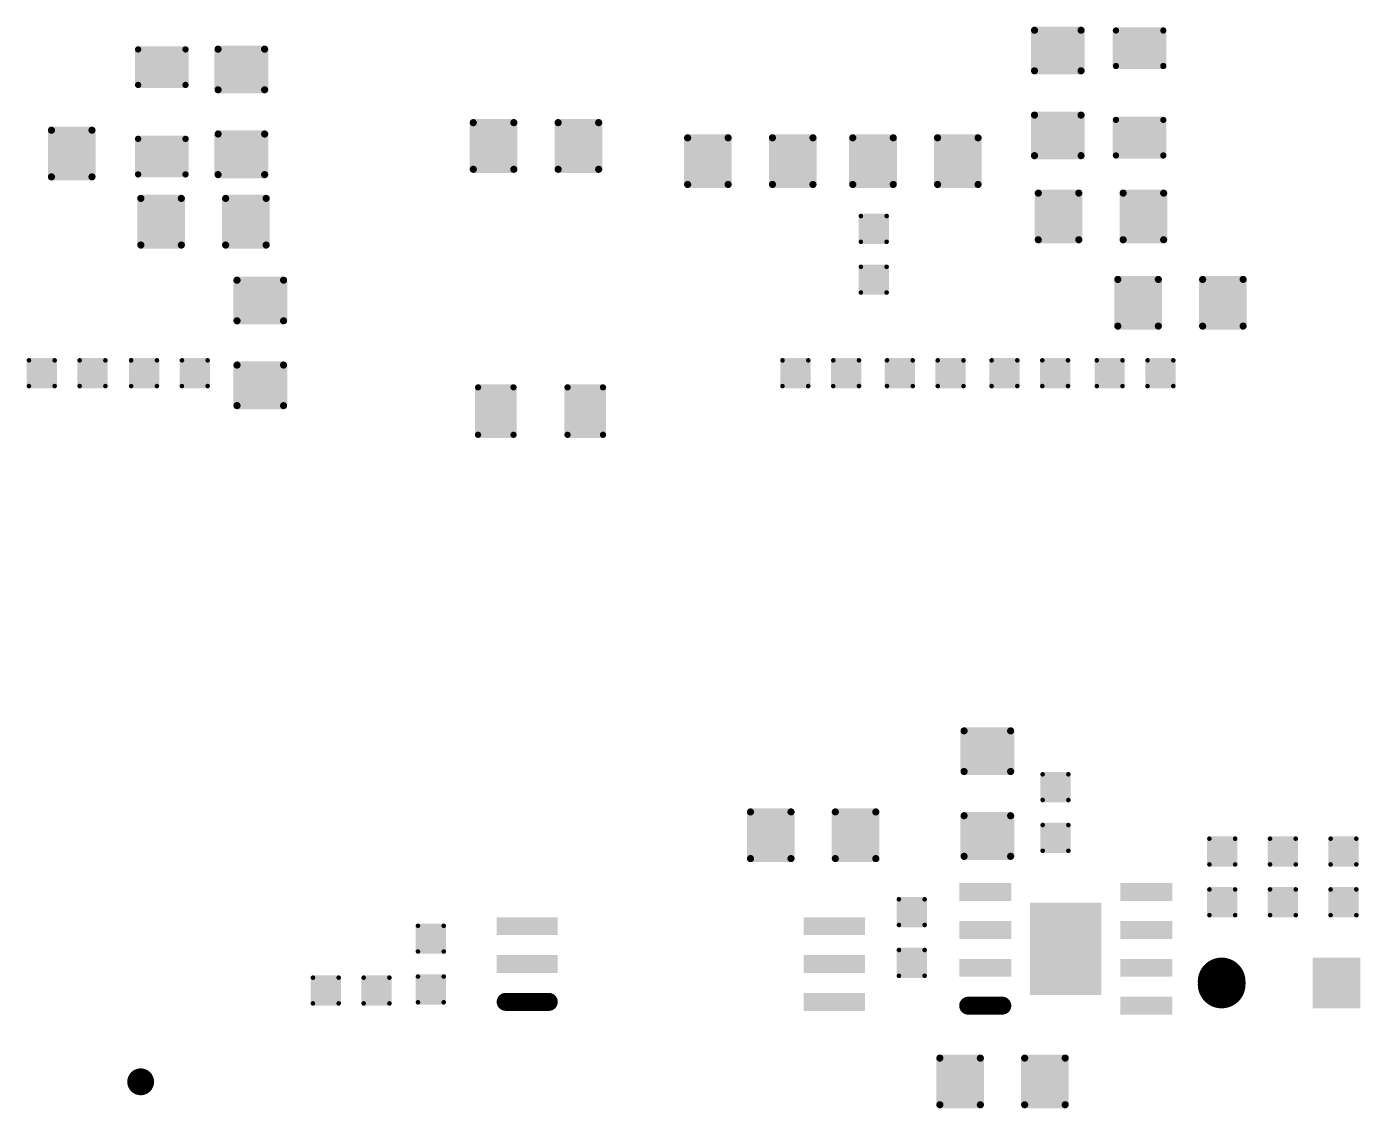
# Model space of a CAD drawing. Header units: millimetres. Extents: x 1.42 to 4.92, y 1.87 to 4.86.
# Drawn here: x 3.157 to 4.917, y 3.434 to 4.863 of the extents above; entities that cross this region are included whole.
import ezdxf

# ---------------------------------------------------------------- set-up
doc = ezdxf.new("R2010")
doc.units = ezdxf.units.MM
doc.header["$MEASUREMENT"] = 0
doc.layers.add('BottomPaste', color=16, linetype='Continuous')

msp = doc.modelspace()

# ---------------------------------------------------------------- linework, layer by layer
at = {"layer": 'BottomPaste'}
for points, const_width in [([(4.4849, 4.8578, 1), (4.4896, 4.8578, 1)], 0.00473), ([(4.5464, 4.8578, 1), (4.5511, 4.8578, 1)], 0.00473), ([(4.5927, 4.8575, 1), (4.5968, 4.8575, 1)], 0.00413), ([(4.6553, 4.8575, 1), (4.6594, 4.8575, 1)], 0.00413), ([(3.3016, 4.8325, 1), (3.3058, 4.8325, 1)], 0.00413), ([(3.3642, 4.8325, 1), (3.3684, 4.8325, 1)], 0.00413), ([(3.4069, 4.8328, 1), (3.4116, 4.8328, 1)], 0.00473), ([(3.4684, 4.8328, 1), (3.4731, 4.8328, 1)], 0.00473), ([(4.4849, 4.8042, 1), (4.4896, 4.8042, 1)], 0.00473), ([(4.5464, 4.8042, 1), (4.5511, 4.8042, 1)], 0.00473), ([(4.5927, 4.8106, 1), (4.5968, 4.8106, 1)], 0.00413), ([(4.6553, 4.8106, 1), (4.6594, 4.8106, 1)], 0.00413), ([(3.3016, 4.7856, 1), (3.3058, 4.7856, 1)], 0.00413), ([(3.3642, 4.7856, 1), (3.3684, 4.7856, 1)], 0.00413), ([(3.4069, 4.7792, 1), (3.4116, 4.7792, 1)], 0.00473), ([(3.4684, 4.7792, 1), (3.4731, 4.7792, 1)], 0.00473), ([(3.7439, 4.7358, 1), (3.7486, 4.7358, 1)], 0.00473), ([(3.7974, 4.7358, 1), (3.8021, 4.7358, 1)], 0.00473), ([(3.8559, 4.7358, 1), (3.8606, 4.7358, 1)], 0.00473), ([(3.9094, 4.7358, 1), (3.9141, 4.7358, 1)], 0.00473), ([(4.4849, 4.7458, 1), (4.4896, 4.7458, 1)], 0.00473), ([(4.5464, 4.7458, 1), (4.5511, 4.7458, 1)], 0.00473), ([(4.5927, 4.7394, 1), (4.5968, 4.7394, 1)], 0.00413), ([(4.6553, 4.7394, 1), (4.6594, 4.7394, 1)], 0.00413), ([(3.1869, 4.7258, 1), (3.1916, 4.7258, 1)], 0.00473), ([(3.2404, 4.7258, 1), (3.2451, 4.7258, 1)], 0.00473), ([(3.4069, 4.7208, 1), (3.4116, 4.7208, 1)], 0.00473), ([(3.4684, 4.7208, 1), (3.4731, 4.7208, 1)], 0.00473), ([(4.0269, 4.7158, 1), (4.0316, 4.7158, 1)], 0.00473), ([(4.0804, 4.7158, 1), (4.0851, 4.7158, 1)], 0.00473), ([(4.1389, 4.7158, 1), (4.1436, 4.7158, 1)], 0.00473), ([(4.1924, 4.7158, 1), (4.1971, 4.7158, 1)], 0.00473), ([(4.2449, 4.7158, 1), (4.2496, 4.7158, 1)], 0.00473), ([(4.2984, 4.7158, 1), (4.3031, 4.7158, 1)], 0.00473), ([(4.3569, 4.7158, 1), (4.3616, 4.7158, 1)], 0.00473), ([(4.4104, 4.7158, 1), (4.4151, 4.7158, 1)], 0.00473), ([(3.3016, 4.7144, 1), (3.3058, 4.7144, 1)], 0.00413), ([(3.3642, 4.7144, 1), (3.3684, 4.7144, 1)], 0.00413), ([(4.4849, 4.6922, 1), (4.4896, 4.6922, 1)], 0.00473), ([(4.5464, 4.6922, 1), (4.5511, 4.6922, 1)], 0.00473), ([(4.5927, 4.6925, 1), (4.5968, 4.6925, 1)], 0.00413), ([(4.6553, 4.6925, 1), (4.6594, 4.6925, 1)], 0.00413), ([(3.1869, 4.6642, 1), (3.1916, 4.6642, 1)], 0.00473), ([(3.2404, 4.6642, 1), (3.2451, 4.6642, 1)], 0.00473), ([(3.3016, 4.6675, 1), (3.3058, 4.6675, 1)], 0.00413), ([(3.3642, 4.6675, 1), (3.3684, 4.6675, 1)], 0.00413), ([(3.4069, 4.6672, 1), (3.4116, 4.6672, 1)], 0.00473), ([(3.4684, 4.6672, 1), (3.4731, 4.6672, 1)], 0.00473), ([(3.7439, 4.6742, 1), (3.7486, 4.6742, 1)], 0.00473), ([(3.7974, 4.6742, 1), (3.8021, 4.6742, 1)], 0.00473), ([(3.8559, 4.6742, 1), (3.8606, 4.6742, 1)], 0.00473), ([(3.9094, 4.6742, 1), (3.9141, 4.6742, 1)], 0.00473), ([(4.0269, 4.6542, 1), (4.0316, 4.6542, 1)], 0.00473), ([(4.0804, 4.6542, 1), (4.0851, 4.6542, 1)], 0.00473), ([(4.1389, 4.6542, 1), (4.1436, 4.6542, 1)], 0.00473), ([(4.1924, 4.6542, 1), (4.1971, 4.6542, 1)], 0.00473), ([(4.2449, 4.6542, 1), (4.2496, 4.6542, 1)], 0.00473), ([(4.2984, 4.6542, 1), (4.3031, 4.6542, 1)], 0.00473), ([(4.3569, 4.6542, 1), (4.3616, 4.6542, 1)], 0.00473), ([(4.4104, 4.6542, 1), (4.4151, 4.6542, 1)], 0.00473), ([(3.3049, 4.6358, 1), (3.3096, 4.6358, 1)], 0.00473), ([(3.3584, 4.6358, 1), (3.3631, 4.6358, 1)], 0.00473), ([(3.4169, 4.6358, 1), (3.4216, 4.6358, 1)], 0.00473), ([(3.4704, 4.6358, 1), (3.4751, 4.6358, 1)], 0.00473), ([(4.4899, 4.6428, 1), (4.4946, 4.6428, 1)], 0.00473), ([(4.5434, 4.6428, 1), (4.5481, 4.6428, 1)], 0.00473), ([(4.6019, 4.6428, 1), (4.6066, 4.6428, 1)], 0.00473), ([(4.6554, 4.6428, 1), (4.6601, 4.6428, 1)], 0.00473), ([(4.2565, 4.6125, 1), (4.2595, 4.6125, 1)], 0.003), ([(4.2905, 4.6125, 1), (4.2935, 4.6125, 1)], 0.003), ([(3.3049, 4.5742, 1), (3.3096, 4.5742, 1)], 0.00473), ([(3.3584, 4.5742, 1), (3.3631, 4.5742, 1)], 0.00473), ([(3.4169, 4.5742, 1), (3.4216, 4.5742, 1)], 0.00473), ([(3.4704, 4.5742, 1), (3.4751, 4.5742, 1)], 0.00473), ([(4.2565, 4.5785, 1), (4.2595, 4.5785, 1)], 0.003), ([(4.2905, 4.5785, 1), (4.2935, 4.5785, 1)], 0.003), ([(4.4899, 4.5812, 1), (4.4946, 4.5812, 1)], 0.00473), ([(4.5434, 4.5812, 1), (4.5481, 4.5812, 1)], 0.00473), ([(4.6019, 4.5812, 1), (4.6066, 4.5812, 1)], 0.00473), ([(4.6554, 4.5812, 1), (4.6601, 4.5812, 1)], 0.00473), ([(4.2565, 4.5455, 1), (4.2595, 4.5455, 1)], 0.003), ([(4.2905, 4.5455, 1), (4.2935, 4.5455, 1)], 0.003), ([(3.4319, 4.5278, 1), (3.4366, 4.5278, 1)], 0.00473), ([(3.4934, 4.5278, 1), (3.4981, 4.5278, 1)], 0.00473), ([(4.5949, 4.5288, 1), (4.5996, 4.5288, 1)], 0.00473), ([(4.6484, 4.5288, 1), (4.6531, 4.5288, 1)], 0.00473), ([(4.7069, 4.5288, 1), (4.7116, 4.5288, 1)], 0.00473), ([(4.7604, 4.5288, 1), (4.7651, 4.5288, 1)], 0.00473), ([(4.2565, 4.5115, 1), (4.2595, 4.5115, 1)], 0.003), ([(4.2905, 4.5115, 1), (4.2935, 4.5115, 1)], 0.003), ([(3.4319, 4.4742, 1), (3.4366, 4.4742, 1)], 0.00473), ([(3.4934, 4.4742, 1), (3.4981, 4.4742, 1)], 0.00473), ([(4.5949, 4.4672, 1), (4.5996, 4.4672, 1)], 0.00473), ([(4.6484, 4.4672, 1), (4.6531, 4.4672, 1)], 0.00473), ([(4.7069, 4.4672, 1), (4.7116, 4.4672, 1)], 0.00473), ([(4.7604, 4.4672, 1), (4.7651, 4.4672, 1)], 0.00473), ([(3.158, 4.422, 1), (3.161, 4.422, 1)], 0.003), ([(3.192, 4.422, 1), (3.195, 4.422, 1)], 0.003), ([(3.225, 4.422, 1), (3.228, 4.422, 1)], 0.003), ([(3.259, 4.422, 1), (3.262, 4.422, 1)], 0.003), ([(3.293, 4.422, 1), (3.296, 4.422, 1)], 0.003), ([(3.327, 4.422, 1), (3.33, 4.422, 1)], 0.003), ([(3.36, 4.422, 1), (3.363, 4.422, 1)], 0.003), ([(3.394, 4.422, 1), (3.397, 4.422, 1)], 0.003), ([(3.4319, 4.4158, 1), (3.4366, 4.4158, 1)], 0.00473), ([(3.4934, 4.4158, 1), (3.4981, 4.4158, 1)], 0.00473), ([(4.153, 4.422, 1), (4.156, 4.422, 1)], 0.003), ([(4.187, 4.422, 1), (4.19, 4.422, 1)], 0.003), ([(4.22, 4.422, 1), (4.223, 4.422, 1)], 0.003), ([(4.254, 4.422, 1), (4.257, 4.422, 1)], 0.003), ([(4.291, 4.422, 1), (4.294, 4.422, 1)], 0.003), ([(4.325, 4.422, 1), (4.328, 4.422, 1)], 0.003), ([(4.358, 4.422, 1), (4.361, 4.422, 1)], 0.003), ([(4.392, 4.422, 1), (4.395, 4.422, 1)], 0.003), ([(4.4291, 4.422, 1), (4.4321, 4.422, 1)], 0.003), ([(4.4631, 4.422, 1), (4.4661, 4.422, 1)], 0.003), ([(4.496, 4.422, 1), (4.499, 4.422, 1)], 0.003), ([(4.53, 4.422, 1), (4.533, 4.422, 1)], 0.003), ([(4.568, 4.422, 1), (4.571, 4.422, 1)], 0.003), ([(4.602, 4.422, 1), (4.605, 4.422, 1)], 0.003), ([(4.635, 4.422, 1), (4.638, 4.422, 1)], 0.003), ([(4.669, 4.422, 1), (4.672, 4.422, 1)], 0.003), ([(3.158, 4.388, 1), (3.161, 4.388, 1)], 0.003), ([(3.192, 4.388, 1), (3.195, 4.388, 1)], 0.003), ([(3.225, 4.388, 1), (3.228, 4.388, 1)], 0.003), ([(3.259, 4.388, 1), (3.262, 4.388, 1)], 0.003), ([(3.293, 4.388, 1), (3.296, 4.388, 1)], 0.003), ([(3.327, 4.388, 1), (3.33, 4.388, 1)], 0.003), ([(3.36, 4.388, 1), (3.363, 4.388, 1)], 0.003), ([(3.394, 4.388, 1), (3.397, 4.388, 1)], 0.003), ([(3.7505, 4.3863, 1), (3.7546, 4.3863, 1)], 0.00413), ([(3.7973, 4.3863, 1), (3.8014, 4.3863, 1)], 0.00413), ([(3.8686, 4.3863, 1), (3.8727, 4.3863, 1)], 0.00413), ([(3.9154, 4.3863, 1), (3.9195, 4.3863, 1)], 0.00413), ([(4.153, 4.388, 1), (4.156, 4.388, 1)], 0.003), ([(4.187, 4.388, 1), (4.19, 4.388, 1)], 0.003), ([(4.22, 4.388, 1), (4.223, 4.388, 1)], 0.003), ([(4.254, 4.388, 1), (4.257, 4.388, 1)], 0.003), ([(4.291, 4.388, 1), (4.294, 4.388, 1)], 0.003), ([(4.325, 4.388, 1), (4.328, 4.388, 1)], 0.003), ([(4.358, 4.388, 1), (4.361, 4.388, 1)], 0.003), ([(4.392, 4.388, 1), (4.395, 4.388, 1)], 0.003), ([(4.4291, 4.388, 1), (4.4321, 4.388, 1)], 0.003), ([(4.4631, 4.388, 1), (4.4661, 4.388, 1)], 0.003), ([(4.496, 4.388, 1), (4.499, 4.388, 1)], 0.003), ([(4.53, 4.388, 1), (4.533, 4.388, 1)], 0.003), ([(4.568, 4.388, 1), (4.571, 4.388, 1)], 0.003), ([(4.602, 4.388, 1), (4.605, 4.388, 1)], 0.003), ([(4.635, 4.388, 1), (4.638, 4.388, 1)], 0.003), ([(4.669, 4.388, 1), (4.672, 4.388, 1)], 0.003), ([(3.4319, 4.3622, 1), (3.4366, 4.3622, 1)], 0.00473), ([(3.4934, 4.3622, 1), (3.4981, 4.3622, 1)], 0.00473), ([(3.7505, 4.3237, 1), (3.7546, 4.3237, 1)], 0.00413), ([(3.7973, 4.3237, 1), (3.8014, 4.3237, 1)], 0.00413), ([(3.8686, 4.3237, 1), (3.8727, 4.3237, 1)], 0.00413), ([(3.9154, 4.3237, 1), (3.9195, 4.3237, 1)], 0.00413), ([(4.3919, 3.9328, 1), (4.3966, 3.9328, 1)], 0.00473), ([(4.4534, 3.9328, 1), (4.4581, 3.9328, 1)], 0.00473), ([(4.3919, 3.8792, 1), (4.3966, 3.8792, 1)], 0.00473), ([(4.4534, 3.8792, 1), (4.4581, 3.8792, 1)], 0.00473), ([(4.4965, 3.8755, 1), (4.4995, 3.8755, 1)], 0.003), ([(4.5305, 3.8755, 1), (4.5335, 3.8755, 1)], 0.003), ([(4.4965, 3.8415, 1), (4.4995, 3.8415, 1)], 0.003), ([(4.5305, 3.8415, 1), (4.5335, 3.8415, 1)], 0.003), ([(4.1099, 3.8258, 1), (4.1146, 3.8258, 1)], 0.00473), ([(4.1634, 3.8258, 1), (4.1681, 3.8258, 1)], 0.00473), ([(4.2219, 3.8258, 1), (4.2266, 3.8258, 1)], 0.00473), ([(4.2754, 3.8258, 1), (4.2801, 3.8258, 1)], 0.00473), ([(4.3919, 3.8208, 1), (4.3966, 3.8208, 1)], 0.00473), ([(4.4534, 3.8208, 1), (4.4581, 3.8208, 1)], 0.00473), ([(4.4965, 3.8085, 1), (4.4995, 3.8085, 1)], 0.003), ([(4.5305, 3.8085, 1), (4.5335, 3.8085, 1)], 0.003), ([(4.7167, 3.7905, 1), (4.7197, 3.7905, 1)], 0.003), ([(4.7507, 3.7905, 1), (4.7537, 3.7905, 1)], 0.003), ([(4.7967, 3.7905, 1), (4.7997, 3.7905, 1)], 0.003), ([(4.8307, 3.7905, 1), (4.8337, 3.7905, 1)], 0.003), ([(4.8767, 3.7905, 1), (4.8797, 3.7905, 1)], 0.003), ([(4.9107, 3.7905, 1), (4.9137, 3.7905, 1)], 0.003), ([(4.1099, 3.7642, 1), (4.1146, 3.7642, 1)], 0.00473), ([(4.1634, 3.7642, 1), (4.1681, 3.7642, 1)], 0.00473), ([(4.2219, 3.7642, 1), (4.2266, 3.7642, 1)], 0.00473), ([(4.2754, 3.7642, 1), (4.2801, 3.7642, 1)], 0.00473), ([(4.3919, 3.7672, 1), (4.3966, 3.7672, 1)], 0.00473), ([(4.4534, 3.7672, 1), (4.4581, 3.7672, 1)], 0.00473), ([(4.4965, 3.7745, 1), (4.4995, 3.7745, 1)], 0.003), ([(4.5305, 3.7745, 1), (4.5335, 3.7745, 1)], 0.003), ([(4.7167, 3.7565, 1), (4.7197, 3.7565, 1)], 0.003), ([(4.7507, 3.7565, 1), (4.7537, 3.7565, 1)], 0.003), ([(4.7967, 3.7565, 1), (4.7997, 3.7565, 1)], 0.003), ([(4.8307, 3.7565, 1), (4.8337, 3.7565, 1)], 0.003), ([(4.8767, 3.7565, 1), (4.8797, 3.7565, 1)], 0.003), ([(4.9107, 3.7565, 1), (4.9137, 3.7565, 1)], 0.003), ([(4.7167, 3.7235, 1), (4.7197, 3.7235, 1)], 0.003), ([(4.7507, 3.7235, 1), (4.7537, 3.7235, 1)], 0.003), ([(4.7967, 3.7235, 1), (4.7997, 3.7235, 1)], 0.003), ([(4.8307, 3.7235, 1), (4.8337, 3.7235, 1)], 0.003), ([(4.8767, 3.7235, 1), (4.8797, 3.7235, 1)], 0.003), ([(4.9107, 3.7235, 1), (4.9137, 3.7235, 1)], 0.003), ([(4.3067, 3.7105, 1), (4.3097, 3.7105, 1)], 0.003), ([(4.3407, 3.7105, 1), (4.3437, 3.7105, 1)], 0.003), ([(4.7167, 3.6895, 1), (4.7197, 3.6895, 1)], 0.003), ([(4.7507, 3.6895, 1), (4.7537, 3.6895, 1)], 0.003), ([(4.7967, 3.6895, 1), (4.7997, 3.6895, 1)], 0.003), ([(4.8307, 3.6895, 1), (4.8337, 3.6895, 1)], 0.003), ([(4.8767, 3.6895, 1), (4.8797, 3.6895, 1)], 0.003), ([(4.9107, 3.6895, 1), (4.9137, 3.6895, 1)], 0.003), ([(3.6717, 3.6755, 1), (3.6747, 3.6755, 1)], 0.003), ([(3.7057, 3.6755, 1), (3.7087, 3.6755, 1)], 0.003), ([(4.3067, 3.6765, 1), (4.3097, 3.6765, 1)], 0.003), ([(4.3407, 3.6765, 1), (4.3437, 3.6765, 1)], 0.003), ([(4.3067, 3.6435, 1), (4.3097, 3.6435, 1)], 0.003), ([(4.3407, 3.6435, 1), (4.3437, 3.6435, 1)], 0.003), ([(3.6717, 3.6415, 1), (3.6747, 3.6415, 1)], 0.003), ([(3.7057, 3.6415, 1), (3.7087, 3.6415, 1)], 0.003), ([(4.7186, 3.602, 1), (4.7501, 3.602, 1)], 0.0315), ([(4.7186, 3.598, 1), (4.7501, 3.598, 1)], 0.0315), ([(3.533, 3.607, 1), (3.536, 3.607, 1)], 0.003), ([(3.567, 3.607, 1), (3.57, 3.607, 1)], 0.003), ([(3.6, 3.607, 1), (3.603, 3.607, 1)], 0.003), ([(3.634, 3.607, 1), (3.637, 3.607, 1)], 0.003), ([(3.6717, 3.6085, 1), (3.6747, 3.6085, 1)], 0.003), ([(3.7057, 3.6085, 1), (3.7087, 3.6085, 1)], 0.003), ([(4.3067, 3.6095, 1), (4.3097, 3.6095, 1)], 0.003), ([(4.3407, 3.6095, 1), (4.3437, 3.6095, 1)], 0.003), ([(3.533, 3.573, 1), (3.536, 3.573, 1)], 0.003), ([(3.567, 3.573, 1), (3.57, 3.573, 1)], 0.003), ([(3.6, 3.573, 1), (3.603, 3.573, 1)], 0.003), ([(3.634, 3.573, 1), (3.637, 3.573, 1)], 0.003), ([(3.6717, 3.5745, 1), (3.6747, 3.5745, 1)], 0.003), ([(3.7057, 3.5745, 1), (3.7087, 3.5745, 1)], 0.003), ([(3.783, 3.575, 1), (3.7948, 3.575, 1)], 0.0118), ([(3.84, 3.575, 1), (3.8519, 3.575, 1)], 0.0118), ([(4.3937, 3.57, 1), (4.4055, 3.57, 1)], 0.0118), ([(4.4389, 3.57, 1), (4.4507, 3.57, 1)], 0.0118), ([(4.3599, 3.5008, 1), (4.3646, 3.5008, 1)], 0.00473), ([(4.4134, 3.5008, 1), (4.4181, 3.5008, 1)], 0.00473), ([(4.4719, 3.5008, 1), (4.4766, 3.5008, 1)], 0.00473), ([(4.5254, 3.5008, 1), (4.5301, 3.5008, 1)], 0.00473), ([(3.2982, 3.4695, 1), (3.3159, 3.4695, 1)], 0.0177), ([(4.3599, 3.4392, 1), (4.3646, 3.4392, 1)], 0.00473), ([(4.4134, 3.4392, 1), (4.4181, 3.4392, 1)], 0.00473), ([(4.4719, 3.4392, 1), (4.4766, 3.4392, 1)], 0.00473), ([(4.5254, 3.4392, 1), (4.5301, 3.4392, 1)], 0.00473)]:
    msp.add_lwpolyline(points, format="xyb", close=True, dxfattribs=dict(at, const_width=const_width))
for points, const_width in [([(4.7344, 3.602), (4.7344, 3.598)], 0.063), ([(3.846, 3.575), (3.7889, 3.575)], 0.0236), ([(4.4448, 3.57), (4.3996, 3.57)], 0.0236)]:
    msp.add_lwpolyline(points, dxfattribs=dict(at, const_width=const_width))
for points in [[(4.4872, 4.8625), (4.4872, 4.7995), (4.5488, 4.8625), (4.5488, 4.7995)], [(4.6573, 4.8065), (4.6573, 4.8616), (4.5947, 4.8065), (4.5947, 4.8616)], [(4.4825, 4.8578), (4.4825, 4.8042), (4.5535, 4.8578), (4.5535, 4.8042)], [(4.6615, 4.8106), (4.6615, 4.8575), (4.5906, 4.8106), (4.5906, 4.8575)], [(3.3704, 4.7856), (3.3704, 4.8325), (3.2996, 4.7856), (3.2996, 4.8325)], [(3.3663, 4.7815), (3.3663, 4.8366), (3.3037, 4.7815), (3.3037, 4.8366)], [(3.4045, 4.8328), (3.4045, 4.7792), (3.4755, 4.8328), (3.4755, 4.7792)], [(3.4092, 4.8375), (3.4092, 4.7745), (3.4708, 4.8375), (3.4708, 4.7745)], [(3.7462, 4.6695), (3.7998, 4.6695), (3.7462, 4.7405), (3.7998, 4.7405)], [(3.8582, 4.6695), (3.9118, 4.6695), (3.8582, 4.7405), (3.9118, 4.7405)], [(4.4825, 4.7458), (4.4825, 4.6922), (4.5535, 4.7458), (4.5535, 4.6922)], [(4.4872, 4.7505), (4.4872, 4.6875), (4.5488, 4.7505), (4.5488, 4.6875)], [(4.6615, 4.6925), (4.6615, 4.7394), (4.5906, 4.6925), (4.5906, 4.7394)], [(4.6573, 4.6884), (4.6573, 4.7435), (4.5947, 4.6884), (4.5947, 4.7435)], [(3.2475, 4.7258), (3.1845, 4.7258), (3.2475, 4.6642), (3.1845, 4.6642)], [(3.2428, 4.7305), (3.1892, 4.7305), (3.2428, 4.6595), (3.1892, 4.6595)], [(3.4045, 4.7208), (3.4045, 4.6672), (3.4755, 4.7208), (3.4755, 4.6672)], [(3.4092, 4.7255), (3.4092, 4.6625), (3.4708, 4.7255), (3.4708, 4.6625)], [(3.7415, 4.6742), (3.8045, 4.6742), (3.7415, 4.7358), (3.8045, 4.7358)], [(3.8535, 4.6742), (3.9165, 4.6742), (3.8535, 4.7358), (3.9165, 4.7358)], [(4.0828, 4.7205), (4.0292, 4.7205), (4.0828, 4.6495), (4.0292, 4.6495)], [(4.1948, 4.7205), (4.1412, 4.7205), (4.1948, 4.6495), (4.1412, 4.6495)], [(4.3008, 4.7205), (4.2472, 4.7205), (4.3008, 4.6495), (4.2472, 4.6495)], [(4.4128, 4.7205), (4.3592, 4.7205), (4.4128, 4.6495), (4.3592, 4.6495)], [(3.3704, 4.6675), (3.3704, 4.7144), (3.2996, 4.6675), (3.2996, 4.7144)], [(3.3663, 4.6634), (3.3663, 4.7185), (3.3037, 4.6634), (3.3037, 4.7185)], [(4.0875, 4.7158), (4.0245, 4.7158), (4.0875, 4.6542), (4.0245, 4.6542)], [(4.1995, 4.7158), (4.1365, 4.7158), (4.1995, 4.6542), (4.1365, 4.6542)], [(4.3055, 4.7158), (4.2425, 4.7158), (4.3055, 4.6542), (4.2425, 4.6542)], [(4.4175, 4.7158), (4.3545, 4.7158), (4.4175, 4.6542), (4.3545, 4.6542)], [(3.3025, 4.5742), (3.3655, 4.5742), (3.3025, 4.6358), (3.3655, 4.6358)], [(3.3072, 4.5695), (3.3608, 4.5695), (3.3072, 4.6405), (3.3608, 4.6405)], [(3.4145, 4.5742), (3.4775, 4.5742), (3.4145, 4.6358), (3.4775, 4.6358)], [(3.4192, 4.5695), (3.4728, 4.5695), (3.4192, 4.6405), (3.4728, 4.6405)], [(4.5505, 4.6428), (4.4875, 4.6428), (4.5505, 4.5812), (4.4875, 4.5812)], [(4.5458, 4.6475), (4.4922, 4.6475), (4.5458, 4.5765), (4.4922, 4.5765)], [(4.6625, 4.6428), (4.5995, 4.6428), (4.6625, 4.5812), (4.5995, 4.5812)], [(4.6578, 4.6475), (4.6042, 4.6475), (4.6578, 4.5765), (4.6042, 4.5765)], [(4.292, 4.6155), (4.258, 4.6155), (4.292, 4.5755), (4.258, 4.5755)], [(4.295, 4.6125), (4.255, 4.6125), (4.295, 4.5785), (4.255, 4.5785)], [(4.295, 4.5455), (4.255, 4.5455), (4.295, 4.5115), (4.255, 4.5115)], [(4.292, 4.5485), (4.258, 4.5485), (4.292, 4.5085), (4.258, 4.5085)], [(3.4295, 4.5278), (3.4295, 4.4742), (3.5005, 4.5278), (3.5005, 4.4742)], [(3.4342, 4.5325), (3.4342, 4.4695), (3.4958, 4.5325), (3.4958, 4.4695)], [(4.6555, 4.5288), (4.5925, 4.5288), (4.6555, 4.4672), (4.5925, 4.4672)], [(4.6508, 4.5335), (4.5972, 4.5335), (4.6508, 4.4625), (4.5972, 4.4625)], [(4.7675, 4.5288), (4.7045, 4.5288), (4.7675, 4.4672), (4.7045, 4.4672)], [(4.7628, 4.5335), (4.7092, 4.5335), (4.7628, 4.4625), (4.7092, 4.4625)], [(3.1565, 4.422), (3.1565, 4.388), (3.1965, 4.422), (3.1965, 4.388)], [(3.1595, 4.425), (3.1595, 4.385), (3.1935, 4.425), (3.1935, 4.385)], [(3.2235, 4.422), (3.2235, 4.388), (3.2635, 4.422), (3.2635, 4.388)], [(3.2265, 4.425), (3.2265, 4.385), (3.2605, 4.425), (3.2605, 4.385)], [(3.3315, 4.388), (3.3315, 4.422), (3.2915, 4.388), (3.2915, 4.422)], [(3.3285, 4.385), (3.3285, 4.425), (3.2945, 4.385), (3.2945, 4.425)], [(3.3985, 4.388), (3.3985, 4.422), (3.3585, 4.388), (3.3585, 4.422)], [(3.3955, 4.385), (3.3955, 4.425), (3.3615, 4.385), (3.3615, 4.425)], [(3.4342, 4.4205), (3.4342, 4.3575), (3.4958, 4.4205), (3.4958, 4.3575)], [(4.1515, 4.422), (4.1515, 4.388), (4.1915, 4.422), (4.1915, 4.388)], [(4.1545, 4.425), (4.1545, 4.385), (4.1885, 4.425), (4.1885, 4.385)], [(4.2185, 4.422), (4.2185, 4.388), (4.2585, 4.422), (4.2585, 4.388)], [(4.2215, 4.425), (4.2215, 4.385), (4.2555, 4.425), (4.2555, 4.385)], [(4.2895, 4.422), (4.2895, 4.388), (4.3295, 4.422), (4.3295, 4.388)], [(4.2925, 4.425), (4.2925, 4.385), (4.3265, 4.425), (4.3265, 4.385)], [(4.3565, 4.422), (4.3565, 4.388), (4.3965, 4.422), (4.3965, 4.388)], [(4.3595, 4.425), (4.3595, 4.385), (4.3935, 4.425), (4.3935, 4.385)], [(4.4276, 4.422), (4.4276, 4.388), (4.4676, 4.422), (4.4676, 4.388)], [(4.4306, 4.425), (4.4306, 4.385), (4.4646, 4.425), (4.4646, 4.385)], [(4.4945, 4.422), (4.4945, 4.388), (4.5345, 4.422), (4.5345, 4.388)], [(4.4975, 4.425), (4.4975, 4.385), (4.5315, 4.425), (4.5315, 4.385)], [(4.6065, 4.388), (4.6065, 4.422), (4.5665, 4.388), (4.5665, 4.422)], [(4.6035, 4.385), (4.6035, 4.425), (4.5695, 4.385), (4.5695, 4.425)], [(4.6735, 4.388), (4.6735, 4.422), (4.6335, 4.388), (4.6335, 4.422)], [(4.6705, 4.385), (4.6705, 4.425), (4.6365, 4.385), (4.6365, 4.425)], [(3.4295, 4.4158), (3.4295, 4.3622), (3.5005, 4.4158), (3.5005, 4.3622)], [(3.7484, 4.3237), (3.8035, 4.3237), (3.7484, 4.3863), (3.8035, 4.3863)], [(3.7525, 4.3196), (3.7994, 4.3196), (3.7525, 4.3904), (3.7994, 4.3904)], [(3.8665, 4.3237), (3.9216, 4.3237), (3.8665, 4.3863), (3.9216, 4.3863)], [(3.8706, 4.3196), (3.9175, 4.3196), (3.8706, 4.3904), (3.9175, 4.3904)], [(4.4605, 3.8792), (4.4605, 3.9328), (4.3895, 3.8792), (4.3895, 3.9328)], [(4.4558, 3.8745), (4.4558, 3.9375), (4.3942, 3.8745), (4.3942, 3.9375)], [(4.535, 3.8755), (4.495, 3.8755), (4.535, 3.8415), (4.495, 3.8415)], [(4.532, 3.8785), (4.498, 3.8785), (4.532, 3.8385), (4.498, 3.8385)], [(4.1075, 3.7642), (4.1705, 3.7642), (4.1075, 3.8258), (4.1705, 3.8258)], [(4.1122, 3.7595), (4.1658, 3.7595), (4.1122, 3.8305), (4.1658, 3.8305)], [(4.2195, 3.7642), (4.2825, 3.7642), (4.2195, 3.8258), (4.2825, 3.8258)], [(4.2242, 3.7595), (4.2778, 3.7595), (4.2242, 3.8305), (4.2778, 3.8305)], [(4.4558, 3.7625), (4.4558, 3.8255), (4.3942, 3.7625), (4.3942, 3.8255)], [(4.4605, 3.7672), (4.4605, 3.8208), (4.3895, 3.7672), (4.3895, 3.8208)], [(4.535, 3.8085), (4.495, 3.8085), (4.535, 3.7745), (4.495, 3.7745)], [(4.532, 3.8115), (4.498, 3.8115), (4.532, 3.7715), (4.498, 3.7715)], [(4.7152, 3.7565), (4.7552, 3.7565), (4.7152, 3.7905), (4.7552, 3.7905)], [(4.7182, 3.7535), (4.7522, 3.7535), (4.7182, 3.7935), (4.7522, 3.7935)], [(4.7952, 3.7565), (4.8352, 3.7565), (4.7952, 3.7905), (4.8352, 3.7905)], [(4.7982, 3.7535), (4.8322, 3.7535), (4.7982, 3.7935), (4.8322, 3.7935)], [(4.9152, 3.7905), (4.8752, 3.7905), (4.9152, 3.7565), (4.8752, 3.7565)], [(4.9122, 3.7935), (4.8782, 3.7935), (4.9122, 3.7535), (4.8782, 3.7535)], [(4.3878, 3.7318), (4.3878, 3.7082), (4.4567, 3.7318), (4.4567, 3.7082)], [(4.6004, 3.7318), (4.6004, 3.7082), (4.6693, 3.7318), (4.6693, 3.7082)], [(4.7152, 3.6895), (4.7552, 3.6895), (4.7152, 3.7235), (4.7552, 3.7235)], [(4.7182, 3.6865), (4.7522, 3.6865), (4.7182, 3.7265), (4.7522, 3.7265)], [(4.7952, 3.6895), (4.8352, 3.6895), (4.7952, 3.7235), (4.8352, 3.7235)], [(4.7982, 3.6865), (4.8322, 3.6865), (4.7982, 3.7265), (4.8322, 3.7265)], [(4.9152, 3.7235), (4.8752, 3.7235), (4.9152, 3.6895), (4.8752, 3.6895)], [(4.9122, 3.7265), (4.8782, 3.7265), (4.9122, 3.6865), (4.8782, 3.6865)], [(4.3452, 3.7105), (4.3052, 3.7105), (4.3452, 3.6765), (4.3052, 3.6765)], [(4.3422, 3.7135), (4.3082, 3.7135), (4.3422, 3.6735), (4.3082, 3.6735)], [(4.4813, 3.706), (4.4813, 3.584), (4.5757, 3.706), (4.5757, 3.584)], [(3.7771, 3.6868), (3.7771, 3.6632), (3.8578, 3.6868), (3.8578, 3.6632)], [(4.1826, 3.6868), (4.1826, 3.6632), (4.2633, 3.6868), (4.2633, 3.6632)], [(4.3878, 3.6818), (4.3878, 3.6582), (4.4567, 3.6818), (4.4567, 3.6582)], [(4.6004, 3.6818), (4.6004, 3.6582), (4.6693, 3.6818), (4.6693, 3.6582)], [(3.6702, 3.6415), (3.7102, 3.6415), (3.6702, 3.6755), (3.7102, 3.6755)], [(3.6732, 3.6385), (3.7072, 3.6385), (3.6732, 3.6785), (3.7072, 3.6785)], [(4.3422, 3.6465), (4.3082, 3.6465), (4.3422, 3.6065), (4.3082, 3.6065)], [(3.7771, 3.6368), (3.7771, 3.6132), (3.8578, 3.6368), (3.8578, 3.6132)], [(4.1826, 3.6368), (4.1826, 3.6132), (4.2633, 3.6368), (4.2633, 3.6132)], [(4.3452, 3.6435), (4.3052, 3.6435), (4.3452, 3.6095), (4.3052, 3.6095)], [(4.3878, 3.6318), (4.3878, 3.6082), (4.4567, 3.6318), (4.4567, 3.6082)], [(4.6004, 3.6318), (4.6004, 3.6082), (4.6693, 3.6318), (4.6693, 3.6082)], [(4.9175, 3.5665), (4.9175, 3.6335), (4.8545, 3.5665), (4.8545, 3.6335)], [(3.5685, 3.57), (3.5685, 3.61), (3.5345, 3.57), (3.5345, 3.61)], [(3.6355, 3.57), (3.6355, 3.61), (3.6015, 3.57), (3.6015, 3.61)], [(3.6732, 3.5715), (3.7072, 3.5715), (3.6732, 3.6115), (3.7072, 3.6115)], [(3.5715, 3.573), (3.5715, 3.607), (3.5315, 3.573), (3.5315, 3.607)], [(3.6385, 3.573), (3.6385, 3.607), (3.5985, 3.573), (3.5985, 3.607)], [(3.6702, 3.5745), (3.7102, 3.5745), (3.6702, 3.6085), (3.7102, 3.6085)], [(4.1826, 3.5868), (4.1826, 3.5632), (4.2633, 3.5868), (4.2633, 3.5632)], [(4.6004, 3.5818), (4.6004, 3.5582), (4.6693, 3.5818), (4.6693, 3.5582)], [(4.3622, 3.4345), (4.4158, 3.4345), (4.3622, 3.5055), (4.4158, 3.5055)], [(4.4742, 3.4345), (4.5278, 3.4345), (4.4742, 3.5055), (4.5278, 3.5055)], [(4.3575, 3.4392), (4.4205, 3.4392), (4.3575, 3.5008), (4.4205, 3.5008)], [(4.4695, 3.4392), (4.5325, 3.4392), (4.4695, 3.5008), (4.5325, 3.5008)]]:
    msp.add_solid(points, dxfattribs=at)

doc.saveas('drawing.dxf')
